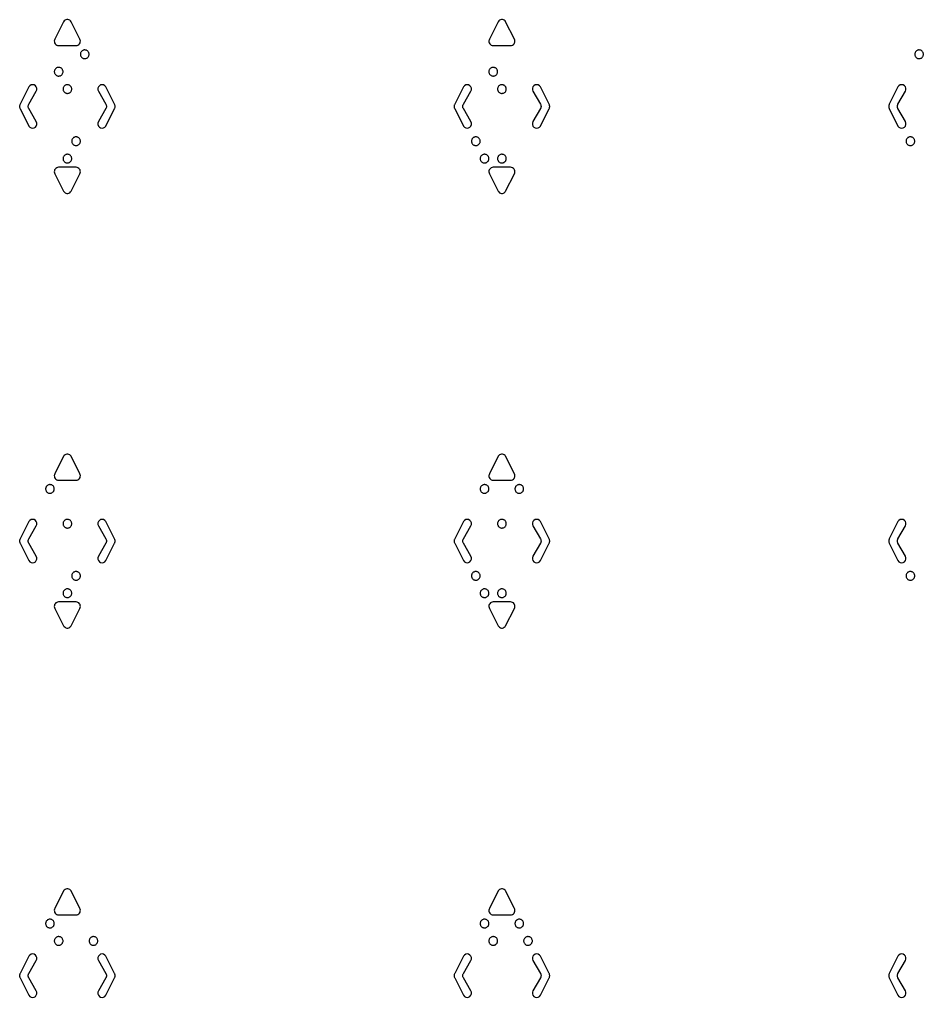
# Model space of a CAD drawing. Header units: metres. Extents: x 45 to 505, y 40 to 510.
# Drawn here: x 44.5 to 148.5, y 147.5 to 260 of the extents above; entities that cross this region are included whole.
import ezdxf

# ---------------------------------------------------------------- set-up
doc = ezdxf.new("R2010")
doc.units = ezdxf.units.M

msp = doc.modelspace()

# ---------------------------------------------------------------- linework, layer by layer
for points in [[(50.43, 259.75), (50.36, 259.84), (50.27, 259.92), (50.17, 259.97), (50.06, 260), (49.94, 260), (49.83, 259.97), (49.73, 259.92), (49.64, 259.84), (49.57, 259.75), (48.57, 257.75), (48.52, 257.64), (48.5, 257.53), (48.51, 257.41), (48.54, 257.3), (48.6, 257.2), (48.68, 257.12), (48.78, 257.05), (48.88, 257.01), (49, 257), (51, 257), (51.12, 257.01), (51.22, 257.05), (51.32, 257.12), (51.4, 257.2), (51.46, 257.3), (51.49, 257.41), (51.5, 257.53), (51.48, 257.64), (51.43, 257.75)], [(100.43, 259.75), (100.36, 259.84), (100.27, 259.92), (100.17, 259.97), (100.06, 260), (99.94, 260), (99.83, 259.97), (99.73, 259.92), (99.64, 259.84), (99.57, 259.75), (98.57, 257.75), (98.52, 257.64), (98.5, 257.53), (98.51, 257.41), (98.54, 257.3), (98.6, 257.2), (98.68, 257.12), (98.78, 257.05), (98.88, 257.01), (99, 257), (101, 257), (101.12, 257.01), (101.22, 257.05), (101.32, 257.12), (101.4, 257.2), (101.46, 257.3), (101.49, 257.41), (101.5, 257.53), (101.48, 257.64), (101.43, 257.75)], [(52.5, 256), (52.5, 256.06), (52.48, 256.13), (52.46, 256.19), (52.44, 256.25), (52.4, 256.3), (52.36, 256.35), (52.31, 256.39), (52.26, 256.43), (52.2, 256.46), (52.14, 256.48), (52.08, 256.49), (52.02, 256.5), (51.95, 256.5), (51.89, 256.49), (51.83, 256.47), (51.77, 256.44), (51.71, 256.41), (51.66, 256.37), (51.62, 256.32), (51.58, 256.27), (51.55, 256.22), (51.53, 256.16), (51.51, 256.1), (51.5, 256.03), (51.5, 255.97), (51.51, 255.9), (51.53, 255.84), (51.55, 255.78), (51.58, 255.73), (51.62, 255.68), (51.66, 255.63), (51.71, 255.59), (51.77, 255.56), (51.83, 255.53), (51.89, 255.51), (51.95, 255.5), (52.02, 255.5), (52.08, 255.51), (52.14, 255.52), (52.2, 255.54), (52.26, 255.57), (52.31, 255.61), (52.36, 255.65), (52.4, 255.7), (52.44, 255.75), (52.46, 255.81), (52.48, 255.87), (52.5, 255.94), (52.5, 256)], [(148.5, 256), (148.5, 256.06), (148.48, 256.13), (148.46, 256.19), (148.44, 256.25), (148.4, 256.3), (148.36, 256.35), (148.31, 256.39), (148.26, 256.43), (148.2, 256.46), (148.14, 256.48), (148.08, 256.49), (148.02, 256.5), (147.95, 256.5), (147.89, 256.49), (147.83, 256.47), (147.77, 256.44), (147.71, 256.41), (147.66, 256.37), (147.62, 256.32), (147.58, 256.27), (147.55, 256.22), (147.53, 256.16), (147.51, 256.1), (147.5, 256.03), (147.5, 255.97), (147.51, 255.9), (147.53, 255.84), (147.55, 255.78), (147.58, 255.73), (147.62, 255.68), (147.66, 255.63), (147.71, 255.59), (147.77, 255.56), (147.83, 255.53), (147.89, 255.51), (147.95, 255.5), (148.02, 255.5), (148.08, 255.51), (148.14, 255.52), (148.2, 255.54), (148.26, 255.57), (148.31, 255.61), (148.36, 255.65), (148.4, 255.7), (148.44, 255.75), (148.46, 255.81), (148.48, 255.87), (148.5, 255.94), (148.5, 256)], [(49.5, 254), (49.5, 254.06), (49.48, 254.13), (49.46, 254.19), (49.44, 254.25), (49.4, 254.3), (49.36, 254.35), (49.31, 254.39), (49.26, 254.43), (49.2, 254.46), (49.14, 254.48), (49.08, 254.49), (49.02, 254.5), (48.95, 254.5), (48.89, 254.49), (48.83, 254.47), (48.77, 254.44), (48.71, 254.41), (48.66, 254.37), (48.62, 254.32), (48.58, 254.27), (48.55, 254.22), (48.53, 254.16), (48.51, 254.1), (48.5, 254.03), (48.5, 253.97), (48.51, 253.9), (48.53, 253.84), (48.55, 253.78), (48.58, 253.73), (48.62, 253.68), (48.66, 253.63), (48.71, 253.59), (48.77, 253.56), (48.83, 253.53), (48.89, 253.51), (48.95, 253.5), (49.02, 253.5), (49.08, 253.51), (49.14, 253.52), (49.2, 253.54), (49.26, 253.57), (49.31, 253.61), (49.36, 253.65), (49.4, 253.7), (49.44, 253.75), (49.46, 253.81), (49.48, 253.87), (49.5, 253.94), (49.5, 254)], [(99.5, 254), (99.5, 254.06), (99.48, 254.13), (99.46, 254.19), (99.44, 254.25), (99.4, 254.3), (99.36, 254.35), (99.31, 254.39), (99.26, 254.43), (99.2, 254.46), (99.14, 254.48), (99.08, 254.49), (99.02, 254.5), (98.95, 254.5), (98.89, 254.49), (98.83, 254.47), (98.77, 254.44), (98.71, 254.41), (98.66, 254.37), (98.62, 254.32), (98.58, 254.27), (98.55, 254.22), (98.53, 254.16), (98.51, 254.1), (98.5, 254.03), (98.5, 253.97), (98.51, 253.9), (98.53, 253.84), (98.55, 253.78), (98.58, 253.73), (98.62, 253.68), (98.66, 253.63), (98.71, 253.59), (98.77, 253.56), (98.83, 253.53), (98.89, 253.51), (98.95, 253.5), (99.02, 253.5), (99.08, 253.51), (99.14, 253.52), (99.2, 253.54), (99.26, 253.57), (99.31, 253.61), (99.36, 253.65), (99.4, 253.7), (99.44, 253.75), (99.46, 253.81), (99.48, 253.87), (99.5, 253.94), (99.5, 254)], [(44.57, 250.25), (44.54, 250.2), (44.52, 250.14), (44.51, 250.09), (44.5, 250.03), (44.5, 249.97), (44.51, 249.91), (44.52, 249.86), (44.54, 249.8), (44.57, 249.75), (45.57, 247.75), (45.68, 247.62), (45.83, 247.53), (46, 247.5), (46.17, 247.53), (46.32, 247.62), (46.43, 247.75), (46.49, 247.91), (46.49, 248.09), (46.43, 248.25), (45.57, 249.75), (45.54, 249.8), (45.52, 249.86), (45.51, 249.91), (45.5, 249.97), (45.5, 250.03), (45.51, 250.09), (45.52, 250.14), (45.54, 250.2), (45.57, 250.25), (46.43, 251.75), (46.49, 251.91), (46.49, 252.09), (46.43, 252.25), (46.32, 252.38), (46.17, 252.47), (46, 252.5), (45.83, 252.47), (45.68, 252.38), (45.57, 252.25)], [(50.5, 252), (50.5, 252.06), (50.48, 252.13), (50.46, 252.19), (50.44, 252.25), (50.4, 252.3), (50.36, 252.35), (50.31, 252.39), (50.26, 252.43), (50.2, 252.46), (50.14, 252.48), (50.08, 252.49), (50.02, 252.5), (49.95, 252.5), (49.89, 252.49), (49.83, 252.47), (49.77, 252.44), (49.71, 252.41), (49.66, 252.37), (49.62, 252.32), (49.58, 252.27), (49.55, 252.22), (49.53, 252.16), (49.51, 252.1), (49.5, 252.03), (49.5, 251.97), (49.51, 251.9), (49.53, 251.84), (49.55, 251.78), (49.58, 251.73), (49.62, 251.68), (49.66, 251.63), (49.71, 251.59), (49.77, 251.56), (49.83, 251.53), (49.89, 251.51), (49.95, 251.5), (50.02, 251.5), (50.08, 251.51), (50.14, 251.52), (50.2, 251.54), (50.26, 251.57), (50.31, 251.61), (50.36, 251.65), (50.4, 251.7), (50.44, 251.75), (50.46, 251.81), (50.48, 251.87), (50.5, 251.94), (50.5, 252)], [(55.43, 249.75), (55.46, 249.8), (55.48, 249.86), (55.49, 249.91), (55.5, 249.97), (55.5, 250.03), (55.49, 250.09), (55.48, 250.14), (55.46, 250.2), (55.43, 250.25), (54.43, 252.25), (54.32, 252.38), (54.17, 252.47), (54, 252.5), (53.83, 252.47), (53.68, 252.38), (53.57, 252.25), (53.51, 252.09), (53.51, 251.91), (53.57, 251.75), (54.43, 250.25), (54.46, 250.2), (54.48, 250.14), (54.49, 250.09), (54.5, 250.03), (54.5, 249.97), (54.49, 249.91), (54.48, 249.86), (54.46, 249.8), (54.43, 249.75), (53.57, 248.25), (53.51, 248.09), (53.51, 247.91), (53.57, 247.75), (53.68, 247.62), (53.83, 247.53), (54, 247.5), (54.17, 247.53), (54.32, 247.62), (54.43, 247.75)], [(94.57, 250.25), (94.54, 250.2), (94.52, 250.14), (94.51, 250.09), (94.5, 250.03), (94.5, 249.97), (94.51, 249.91), (94.52, 249.86), (94.54, 249.8), (94.57, 249.75), (95.57, 247.75), (95.68, 247.62), (95.83, 247.53), (96, 247.5), (96.17, 247.53), (96.32, 247.62), (96.43, 247.75), (96.49, 247.91), (96.49, 248.09), (96.43, 248.25), (95.57, 249.75), (95.54, 249.8), (95.52, 249.86), (95.51, 249.91), (95.5, 249.97), (95.5, 250.03), (95.51, 250.09), (95.52, 250.14), (95.54, 250.2), (95.57, 250.25), (96.43, 251.75), (96.49, 251.91), (96.49, 252.09), (96.43, 252.25), (96.32, 252.38), (96.17, 252.47), (96, 252.5), (95.83, 252.47), (95.68, 252.38), (95.57, 252.25)], [(100.5, 252), (100.5, 252.06), (100.48, 252.13), (100.46, 252.19), (100.44, 252.25), (100.4, 252.3), (100.36, 252.35), (100.31, 252.39), (100.26, 252.43), (100.2, 252.46), (100.14, 252.48), (100.08, 252.49), (100.02, 252.5), (99.95, 252.5), (99.89, 252.49), (99.83, 252.47), (99.77, 252.44), (99.71, 252.41), (99.66, 252.37), (99.62, 252.32), (99.58, 252.27), (99.55, 252.22), (99.53, 252.16), (99.51, 252.1), (99.5, 252.03), (99.5, 251.97), (99.51, 251.9), (99.53, 251.84), (99.55, 251.78), (99.58, 251.73), (99.62, 251.68), (99.66, 251.63), (99.71, 251.59), (99.77, 251.56), (99.83, 251.53), (99.89, 251.51), (99.95, 251.5), (100.02, 251.5), (100.08, 251.51), (100.14, 251.52), (100.2, 251.54), (100.26, 251.57), (100.31, 251.61), (100.36, 251.65), (100.4, 251.7), (100.44, 251.75), (100.46, 251.81), (100.48, 251.87), (100.5, 251.94), (100.5, 252)], [(105.43, 249.75), (105.46, 249.8), (105.48, 249.86), (105.49, 249.91), (105.5, 249.97), (105.5, 250.03), (105.49, 250.09), (105.48, 250.14), (105.46, 250.2), (105.43, 250.25), (104.43, 252.25), (104.32, 252.38), (104.17, 252.47), (104, 252.5), (103.83, 252.47), (103.68, 252.38), (103.57, 252.25), (103.51, 252.09), (103.51, 251.91), (103.57, 251.75), (104.43, 250.25), (104.46, 250.2), (104.48, 250.14), (104.49, 250.09), (104.5, 250.03), (104.5, 249.97), (104.49, 249.91), (104.48, 249.86), (104.46, 249.8), (104.43, 249.75), (103.57, 248.25), (103.51, 248.09), (103.51, 247.91), (103.57, 247.75), (103.68, 247.62), (103.83, 247.53), (104, 247.5), (104.17, 247.53), (104.32, 247.62), (104.43, 247.75)], [(144.57, 250.25), (144.54, 250.2), (144.52, 250.14), (144.51, 250.09), (144.5, 250.03), (144.5, 249.97), (144.51, 249.91), (144.52, 249.86), (144.54, 249.8), (144.57, 249.75), (145.57, 247.75), (145.68, 247.62), (145.83, 247.53), (146, 247.5), (146.17, 247.53), (146.32, 247.62), (146.43, 247.75), (146.49, 247.91), (146.49, 248.09), (146.43, 248.25), (145.57, 249.75), (145.54, 249.8), (145.52, 249.86), (145.51, 249.91), (145.5, 249.97), (145.5, 250.03), (145.51, 250.09), (145.52, 250.14), (145.54, 250.2), (145.57, 250.25), (146.43, 251.75), (146.49, 251.91), (146.49, 252.09), (146.43, 252.25), (146.32, 252.38), (146.17, 252.47), (146, 252.5), (145.83, 252.47), (145.68, 252.38), (145.57, 252.25)], [(51.5, 246), (51.5, 246.06), (51.48, 246.13), (51.46, 246.19), (51.44, 246.25), (51.4, 246.3), (51.36, 246.35), (51.31, 246.39), (51.26, 246.43), (51.2, 246.46), (51.14, 246.48), (51.08, 246.49), (51.02, 246.5), (50.95, 246.5), (50.89, 246.49), (50.83, 246.47), (50.77, 246.44), (50.71, 246.41), (50.66, 246.37), (50.62, 246.32), (50.58, 246.27), (50.55, 246.22), (50.53, 246.16), (50.51, 246.1), (50.5, 246.03), (50.5, 245.97), (50.51, 245.9), (50.53, 245.84), (50.55, 245.78), (50.58, 245.73), (50.62, 245.68), (50.66, 245.63), (50.71, 245.59), (50.77, 245.56), (50.83, 245.53), (50.89, 245.51), (50.95, 245.5), (51.02, 245.5), (51.08, 245.51), (51.14, 245.52), (51.2, 245.54), (51.26, 245.57), (51.31, 245.61), (51.36, 245.65), (51.4, 245.7), (51.44, 245.75), (51.46, 245.81), (51.48, 245.87), (51.5, 245.94), (51.5, 246)], [(97.5, 246), (97.5, 246.06), (97.48, 246.13), (97.46, 246.19), (97.44, 246.25), (97.4, 246.3), (97.36, 246.35), (97.31, 246.39), (97.26, 246.43), (97.2, 246.46), (97.14, 246.48), (97.08, 246.49), (97.02, 246.5), (96.95, 246.5), (96.89, 246.49), (96.83, 246.47), (96.77, 246.44), (96.71, 246.41), (96.66, 246.37), (96.62, 246.32), (96.58, 246.27), (96.55, 246.22), (96.53, 246.16), (96.51, 246.1), (96.5, 246.03), (96.5, 245.97), (96.51, 245.9), (96.53, 245.84), (96.55, 245.78), (96.58, 245.73), (96.62, 245.68), (96.66, 245.63), (96.71, 245.59), (96.77, 245.56), (96.83, 245.53), (96.89, 245.51), (96.95, 245.5), (97.02, 245.5), (97.08, 245.51), (97.14, 245.52), (97.2, 245.54), (97.26, 245.57), (97.31, 245.61), (97.36, 245.65), (97.4, 245.7), (97.44, 245.75), (97.46, 245.81), (97.48, 245.87), (97.5, 245.94), (97.5, 246)], [(147.5, 246), (147.5, 246.06), (147.48, 246.13), (147.46, 246.19), (147.44, 246.25), (147.4, 246.3), (147.36, 246.35), (147.31, 246.39), (147.26, 246.43), (147.2, 246.46), (147.14, 246.48), (147.08, 246.49), (147.02, 246.5), (146.95, 246.5), (146.89, 246.49), (146.83, 246.47), (146.77, 246.44), (146.71, 246.41), (146.66, 246.37), (146.62, 246.32), (146.58, 246.27), (146.55, 246.22), (146.53, 246.16), (146.51, 246.1), (146.5, 246.03), (146.5, 245.97), (146.51, 245.9), (146.53, 245.84), (146.55, 245.78), (146.58, 245.73), (146.62, 245.68), (146.66, 245.63), (146.71, 245.59), (146.77, 245.56), (146.83, 245.53), (146.89, 245.51), (146.95, 245.5), (147.02, 245.5), (147.08, 245.51), (147.14, 245.52), (147.2, 245.54), (147.26, 245.57), (147.31, 245.61), (147.36, 245.65), (147.4, 245.7), (147.44, 245.75), (147.46, 245.81), (147.48, 245.87), (147.5, 245.94), (147.5, 246)], [(50.5, 244), (50.5, 244.06), (50.48, 244.13), (50.46, 244.19), (50.44, 244.25), (50.4, 244.3), (50.36, 244.35), (50.31, 244.39), (50.26, 244.43), (50.2, 244.46), (50.14, 244.48), (50.08, 244.49), (50.02, 244.5), (49.95, 244.5), (49.89, 244.49), (49.83, 244.47), (49.77, 244.44), (49.71, 244.41), (49.66, 244.37), (49.62, 244.32), (49.58, 244.27), (49.55, 244.22), (49.53, 244.16), (49.51, 244.1), (49.5, 244.03), (49.5, 243.97), (49.51, 243.9), (49.53, 243.84), (49.55, 243.78), (49.58, 243.73), (49.62, 243.68), (49.66, 243.63), (49.71, 243.59), (49.77, 243.56), (49.83, 243.53), (49.89, 243.51), (49.95, 243.5), (50.02, 243.5), (50.08, 243.51), (50.14, 243.52), (50.2, 243.54), (50.26, 243.57), (50.31, 243.61), (50.36, 243.65), (50.4, 243.7), (50.44, 243.75), (50.46, 243.81), (50.48, 243.87), (50.5, 243.94), (50.5, 244)], [(98.5, 244), (98.5, 244.06), (98.48, 244.13), (98.46, 244.19), (98.44, 244.25), (98.4, 244.3), (98.36, 244.35), (98.31, 244.39), (98.26, 244.43), (98.2, 244.46), (98.14, 244.48), (98.08, 244.49), (98.02, 244.5), (97.95, 244.5), (97.89, 244.49), (97.83, 244.47), (97.77, 244.44), (97.71, 244.41), (97.66, 244.37), (97.62, 244.32), (97.58, 244.27), (97.55, 244.22), (97.53, 244.16), (97.51, 244.1), (97.5, 244.03), (97.5, 243.97), (97.51, 243.9), (97.53, 243.84), (97.55, 243.78), (97.58, 243.73), (97.62, 243.68), (97.66, 243.63), (97.71, 243.59), (97.77, 243.56), (97.83, 243.53), (97.89, 243.51), (97.95, 243.5), (98.02, 243.5), (98.08, 243.51), (98.14, 243.52), (98.2, 243.54), (98.26, 243.57), (98.31, 243.61), (98.36, 243.65), (98.4, 243.7), (98.44, 243.75), (98.46, 243.81), (98.48, 243.87), (98.5, 243.94), (98.5, 244)], [(100.5, 244), (100.5, 244.06), (100.48, 244.13), (100.46, 244.19), (100.44, 244.25), (100.4, 244.3), (100.36, 244.35), (100.31, 244.39), (100.26, 244.43), (100.2, 244.46), (100.14, 244.48), (100.08, 244.49), (100.02, 244.5), (99.95, 244.5), (99.89, 244.49), (99.83, 244.47), (99.77, 244.44), (99.71, 244.41), (99.66, 244.37), (99.62, 244.32), (99.58, 244.27), (99.55, 244.22), (99.53, 244.16), (99.51, 244.1), (99.5, 244.03), (99.5, 243.97), (99.51, 243.9), (99.53, 243.84), (99.55, 243.78), (99.58, 243.73), (99.62, 243.68), (99.66, 243.63), (99.71, 243.59), (99.77, 243.56), (99.83, 243.53), (99.89, 243.51), (99.95, 243.5), (100.02, 243.5), (100.08, 243.51), (100.14, 243.52), (100.2, 243.54), (100.26, 243.57), (100.31, 243.61), (100.36, 243.65), (100.4, 243.7), (100.44, 243.75), (100.46, 243.81), (100.48, 243.87), (100.5, 243.94), (100.5, 244)], [(49.57, 240.25), (49.64, 240.16), (49.73, 240.08), (49.83, 240.03), (49.94, 240), (50.06, 240), (50.17, 240.03), (50.27, 240.08), (50.36, 240.16), (50.43, 240.25), (51.43, 242.25), (51.48, 242.36), (51.5, 242.47), (51.49, 242.59), (51.46, 242.7), (51.4, 242.8), (51.32, 242.88), (51.22, 242.95), (51.12, 242.99), (51, 243), (49, 243), (48.88, 242.99), (48.78, 242.95), (48.68, 242.88), (48.6, 242.8), (48.54, 242.7), (48.51, 242.59), (48.5, 242.47), (48.52, 242.36), (48.57, 242.25)], [(99.57, 240.25), (99.64, 240.16), (99.73, 240.08), (99.83, 240.03), (99.94, 240), (100.06, 240), (100.17, 240.03), (100.27, 240.08), (100.36, 240.16), (100.43, 240.25), (101.43, 242.25), (101.48, 242.36), (101.5, 242.47), (101.49, 242.59), (101.46, 242.7), (101.4, 242.8), (101.32, 242.88), (101.22, 242.95), (101.12, 242.99), (101, 243), (99, 243), (98.88, 242.99), (98.78, 242.95), (98.68, 242.88), (98.6, 242.8), (98.54, 242.7), (98.51, 242.59), (98.5, 242.47), (98.52, 242.36), (98.57, 242.25)], [(50.43, 209.75), (50.36, 209.84), (50.27, 209.92), (50.17, 209.97), (50.06, 210), (49.94, 210), (49.83, 209.97), (49.73, 209.92), (49.64, 209.84), (49.57, 209.75), (48.57, 207.75), (48.52, 207.64), (48.5, 207.53), (48.51, 207.41), (48.54, 207.3), (48.6, 207.2), (48.68, 207.12), (48.78, 207.05), (48.88, 207.01), (49, 207), (51, 207), (51.12, 207.01), (51.22, 207.05), (51.32, 207.12), (51.4, 207.2), (51.46, 207.3), (51.49, 207.41), (51.5, 207.53), (51.48, 207.64), (51.43, 207.75)], [(100.43, 209.75), (100.36, 209.84), (100.27, 209.92), (100.17, 209.97), (100.06, 210), (99.94, 210), (99.83, 209.97), (99.73, 209.92), (99.64, 209.84), (99.57, 209.75), (98.57, 207.75), (98.52, 207.64), (98.5, 207.53), (98.51, 207.41), (98.54, 207.3), (98.6, 207.2), (98.68, 207.12), (98.78, 207.05), (98.88, 207.01), (99, 207), (101, 207), (101.12, 207.01), (101.22, 207.05), (101.32, 207.12), (101.4, 207.2), (101.46, 207.3), (101.49, 207.41), (101.5, 207.53), (101.48, 207.64), (101.43, 207.75)], [(48.5, 206), (48.5, 206.06), (48.48, 206.13), (48.46, 206.19), (48.44, 206.25), (48.4, 206.3), (48.36, 206.35), (48.31, 206.39), (48.26, 206.43), (48.2, 206.46), (48.14, 206.48), (48.08, 206.49), (48.02, 206.5), (47.95, 206.5), (47.89, 206.49), (47.83, 206.47), (47.77, 206.44), (47.71, 206.41), (47.66, 206.37), (47.62, 206.32), (47.58, 206.27), (47.55, 206.22), (47.53, 206.16), (47.51, 206.1), (47.5, 206.03), (47.5, 205.97), (47.51, 205.9), (47.53, 205.84), (47.55, 205.78), (47.58, 205.73), (47.62, 205.68), (47.66, 205.63), (47.71, 205.59), (47.77, 205.56), (47.83, 205.53), (47.89, 205.51), (47.95, 205.5), (48.02, 205.5), (48.08, 205.51), (48.14, 205.52), (48.2, 205.54), (48.26, 205.57), (48.31, 205.61), (48.36, 205.65), (48.4, 205.7), (48.44, 205.75), (48.46, 205.81), (48.48, 205.87), (48.5, 205.94), (48.5, 206)], [(98.5, 206), (98.5, 206.06), (98.48, 206.13), (98.46, 206.19), (98.44, 206.25), (98.4, 206.3), (98.36, 206.35), (98.31, 206.39), (98.26, 206.43), (98.2, 206.46), (98.14, 206.48), (98.08, 206.49), (98.02, 206.5), (97.95, 206.5), (97.89, 206.49), (97.83, 206.47), (97.77, 206.44), (97.71, 206.41), (97.66, 206.37), (97.62, 206.32), (97.58, 206.27), (97.55, 206.22), (97.53, 206.16), (97.51, 206.1), (97.5, 206.03), (97.5, 205.97), (97.51, 205.9), (97.53, 205.84), (97.55, 205.78), (97.58, 205.73), (97.62, 205.68), (97.66, 205.63), (97.71, 205.59), (97.77, 205.56), (97.83, 205.53), (97.89, 205.51), (97.95, 205.5), (98.02, 205.5), (98.08, 205.51), (98.14, 205.52), (98.2, 205.54), (98.26, 205.57), (98.31, 205.61), (98.36, 205.65), (98.4, 205.7), (98.44, 205.75), (98.46, 205.81), (98.48, 205.87), (98.5, 205.94), (98.5, 206)], [(102.5, 206), (102.5, 206.06), (102.48, 206.13), (102.46, 206.19), (102.44, 206.25), (102.4, 206.3), (102.36, 206.35), (102.31, 206.39), (102.26, 206.43), (102.2, 206.46), (102.14, 206.48), (102.08, 206.49), (102.02, 206.5), (101.95, 206.5), (101.89, 206.49), (101.83, 206.47), (101.77, 206.44), (101.71, 206.41), (101.66, 206.37), (101.62, 206.32), (101.58, 206.27), (101.55, 206.22), (101.53, 206.16), (101.51, 206.1), (101.5, 206.03), (101.5, 205.97), (101.51, 205.9), (101.53, 205.84), (101.55, 205.78), (101.58, 205.73), (101.62, 205.68), (101.66, 205.63), (101.71, 205.59), (101.77, 205.56), (101.83, 205.53), (101.89, 205.51), (101.95, 205.5), (102.02, 205.5), (102.08, 205.51), (102.14, 205.52), (102.2, 205.54), (102.26, 205.57), (102.31, 205.61), (102.36, 205.65), (102.4, 205.7), (102.44, 205.75), (102.46, 205.81), (102.48, 205.87), (102.5, 205.94), (102.5, 206)], [(44.57, 200.25), (44.54, 200.2), (44.52, 200.14), (44.51, 200.09), (44.5, 200.03), (44.5, 199.97), (44.51, 199.91), (44.52, 199.86), (44.54, 199.8), (44.57, 199.75), (45.57, 197.75), (45.68, 197.62), (45.83, 197.53), (46, 197.5), (46.17, 197.53), (46.32, 197.62), (46.43, 197.75), (46.49, 197.91), (46.49, 198.09), (46.43, 198.25), (45.57, 199.75), (45.54, 199.8), (45.52, 199.86), (45.51, 199.91), (45.5, 199.97), (45.5, 200.03), (45.51, 200.09), (45.52, 200.14), (45.54, 200.2), (45.57, 200.25), (46.43, 201.75), (46.49, 201.91), (46.49, 202.09), (46.43, 202.25), (46.32, 202.38), (46.17, 202.47), (46, 202.5), (45.83, 202.47), (45.68, 202.38), (45.57, 202.25)], [(50.5, 202), (50.5, 202.06), (50.48, 202.13), (50.46, 202.19), (50.44, 202.25), (50.4, 202.3), (50.36, 202.35), (50.31, 202.39), (50.26, 202.43), (50.2, 202.46), (50.14, 202.48), (50.08, 202.49), (50.02, 202.5), (49.95, 202.5), (49.89, 202.49), (49.83, 202.47), (49.77, 202.44), (49.71, 202.41), (49.66, 202.37), (49.62, 202.32), (49.58, 202.27), (49.55, 202.22), (49.53, 202.16), (49.51, 202.1), (49.5, 202.03), (49.5, 201.97), (49.51, 201.9), (49.53, 201.84), (49.55, 201.78), (49.58, 201.73), (49.62, 201.68), (49.66, 201.63), (49.71, 201.59), (49.77, 201.56), (49.83, 201.53), (49.89, 201.51), (49.95, 201.5), (50.02, 201.5), (50.08, 201.51), (50.14, 201.52), (50.2, 201.54), (50.26, 201.57), (50.31, 201.61), (50.36, 201.65), (50.4, 201.7), (50.44, 201.75), (50.46, 201.81), (50.48, 201.87), (50.5, 201.94), (50.5, 202)], [(55.43, 199.75), (55.46, 199.8), (55.48, 199.86), (55.49, 199.91), (55.5, 199.97), (55.5, 200.03), (55.49, 200.09), (55.48, 200.14), (55.46, 200.2), (55.43, 200.25), (54.43, 202.25), (54.32, 202.38), (54.17, 202.47), (54, 202.5), (53.83, 202.47), (53.68, 202.38), (53.57, 202.25), (53.51, 202.09), (53.51, 201.91), (53.57, 201.75), (54.43, 200.25), (54.46, 200.2), (54.48, 200.14), (54.49, 200.09), (54.5, 200.03), (54.5, 199.97), (54.49, 199.91), (54.48, 199.86), (54.46, 199.8), (54.43, 199.75), (53.57, 198.25), (53.51, 198.09), (53.51, 197.91), (53.57, 197.75), (53.68, 197.62), (53.83, 197.53), (54, 197.5), (54.17, 197.53), (54.32, 197.62), (54.43, 197.75)], [(94.57, 200.25), (94.54, 200.2), (94.52, 200.14), (94.51, 200.09), (94.5, 200.03), (94.5, 199.97), (94.51, 199.91), (94.52, 199.86), (94.54, 199.8), (94.57, 199.75), (95.57, 197.75), (95.68, 197.62), (95.83, 197.53), (96, 197.5), (96.17, 197.53), (96.32, 197.62), (96.43, 197.75), (96.49, 197.91), (96.49, 198.09), (96.43, 198.25), (95.57, 199.75), (95.54, 199.8), (95.52, 199.86), (95.51, 199.91), (95.5, 199.97), (95.5, 200.03), (95.51, 200.09), (95.52, 200.14), (95.54, 200.2), (95.57, 200.25), (96.43, 201.75), (96.49, 201.91), (96.49, 202.09), (96.43, 202.25), (96.32, 202.38), (96.17, 202.47), (96, 202.5), (95.83, 202.47), (95.68, 202.38), (95.57, 202.25)], [(100.5, 202), (100.5, 202.06), (100.48, 202.13), (100.46, 202.19), (100.44, 202.25), (100.4, 202.3), (100.36, 202.35), (100.31, 202.39), (100.26, 202.43), (100.2, 202.46), (100.14, 202.48), (100.08, 202.49), (100.02, 202.5), (99.95, 202.5), (99.89, 202.49), (99.83, 202.47), (99.77, 202.44), (99.71, 202.41), (99.66, 202.37), (99.62, 202.32), (99.58, 202.27), (99.55, 202.22), (99.53, 202.16), (99.51, 202.1), (99.5, 202.03), (99.5, 201.97), (99.51, 201.9), (99.53, 201.84), (99.55, 201.78), (99.58, 201.73), (99.62, 201.68), (99.66, 201.63), (99.71, 201.59), (99.77, 201.56), (99.83, 201.53), (99.89, 201.51), (99.95, 201.5), (100.02, 201.5), (100.08, 201.51), (100.14, 201.52), (100.2, 201.54), (100.26, 201.57), (100.31, 201.61), (100.36, 201.65), (100.4, 201.7), (100.44, 201.75), (100.46, 201.81), (100.48, 201.87), (100.5, 201.94), (100.5, 202)], [(105.43, 199.75), (105.46, 199.8), (105.48, 199.86), (105.49, 199.91), (105.5, 199.97), (105.5, 200.03), (105.49, 200.09), (105.48, 200.14), (105.46, 200.2), (105.43, 200.25), (104.43, 202.25), (104.32, 202.38), (104.17, 202.47), (104, 202.5), (103.83, 202.47), (103.68, 202.38), (103.57, 202.25), (103.51, 202.09), (103.51, 201.91), (103.57, 201.75), (104.43, 200.25), (104.46, 200.2), (104.48, 200.14), (104.49, 200.09), (104.5, 200.03), (104.5, 199.97), (104.49, 199.91), (104.48, 199.86), (104.46, 199.8), (104.43, 199.75), (103.57, 198.25), (103.51, 198.09), (103.51, 197.91), (103.57, 197.75), (103.68, 197.62), (103.83, 197.53), (104, 197.5), (104.17, 197.53), (104.32, 197.62), (104.43, 197.75)], [(144.57, 200.25), (144.54, 200.2), (144.52, 200.14), (144.51, 200.09), (144.5, 200.03), (144.5, 199.97), (144.51, 199.91), (144.52, 199.86), (144.54, 199.8), (144.57, 199.75), (145.57, 197.75), (145.68, 197.62), (145.83, 197.53), (146, 197.5), (146.17, 197.53), (146.32, 197.62), (146.43, 197.75), (146.49, 197.91), (146.49, 198.09), (146.43, 198.25), (145.57, 199.75), (145.54, 199.8), (145.52, 199.86), (145.51, 199.91), (145.5, 199.97), (145.5, 200.03), (145.51, 200.09), (145.52, 200.14), (145.54, 200.2), (145.57, 200.25), (146.43, 201.75), (146.49, 201.91), (146.49, 202.09), (146.43, 202.25), (146.32, 202.38), (146.17, 202.47), (146, 202.5), (145.83, 202.47), (145.68, 202.38), (145.57, 202.25)], [(51.5, 196), (51.5, 196.06), (51.48, 196.13), (51.46, 196.19), (51.44, 196.25), (51.4, 196.3), (51.36, 196.35), (51.31, 196.39), (51.26, 196.43), (51.2, 196.46), (51.14, 196.48), (51.08, 196.49), (51.02, 196.5), (50.95, 196.5), (50.89, 196.49), (50.83, 196.47), (50.77, 196.44), (50.71, 196.41), (50.66, 196.37), (50.62, 196.32), (50.58, 196.27), (50.55, 196.22), (50.53, 196.16), (50.51, 196.1), (50.5, 196.03), (50.5, 195.97), (50.51, 195.9), (50.53, 195.84), (50.55, 195.78), (50.58, 195.73), (50.62, 195.68), (50.66, 195.63), (50.71, 195.59), (50.77, 195.56), (50.83, 195.53), (50.89, 195.51), (50.95, 195.5), (51.02, 195.5), (51.08, 195.51), (51.14, 195.52), (51.2, 195.54), (51.26, 195.57), (51.31, 195.61), (51.36, 195.65), (51.4, 195.7), (51.44, 195.75), (51.46, 195.81), (51.48, 195.87), (51.5, 195.94), (51.5, 196)], [(97.5, 196), (97.5, 196.06), (97.48, 196.13), (97.46, 196.19), (97.44, 196.25), (97.4, 196.3), (97.36, 196.35), (97.31, 196.39), (97.26, 196.43), (97.2, 196.46), (97.14, 196.48), (97.08, 196.49), (97.02, 196.5), (96.95, 196.5), (96.89, 196.49), (96.83, 196.47), (96.77, 196.44), (96.71, 196.41), (96.66, 196.37), (96.62, 196.32), (96.58, 196.27), (96.55, 196.22), (96.53, 196.16), (96.51, 196.1), (96.5, 196.03), (96.5, 195.97), (96.51, 195.9), (96.53, 195.84), (96.55, 195.78), (96.58, 195.73), (96.62, 195.68), (96.66, 195.63), (96.71, 195.59), (96.77, 195.56), (96.83, 195.53), (96.89, 195.51), (96.95, 195.5), (97.02, 195.5), (97.08, 195.51), (97.14, 195.52), (97.2, 195.54), (97.26, 195.57), (97.31, 195.61), (97.36, 195.65), (97.4, 195.7), (97.44, 195.75), (97.46, 195.81), (97.48, 195.87), (97.5, 195.94), (97.5, 196)], [(147.5, 196), (147.5, 196.06), (147.48, 196.13), (147.46, 196.19), (147.44, 196.25), (147.4, 196.3), (147.36, 196.35), (147.31, 196.39), (147.26, 196.43), (147.2, 196.46), (147.14, 196.48), (147.08, 196.49), (147.02, 196.5), (146.95, 196.5), (146.89, 196.49), (146.83, 196.47), (146.77, 196.44), (146.71, 196.41), (146.66, 196.37), (146.62, 196.32), (146.58, 196.27), (146.55, 196.22), (146.53, 196.16), (146.51, 196.1), (146.5, 196.03), (146.5, 195.97), (146.51, 195.9), (146.53, 195.84), (146.55, 195.78), (146.58, 195.73), (146.62, 195.68), (146.66, 195.63), (146.71, 195.59), (146.77, 195.56), (146.83, 195.53), (146.89, 195.51), (146.95, 195.5), (147.02, 195.5), (147.08, 195.51), (147.14, 195.52), (147.2, 195.54), (147.26, 195.57), (147.31, 195.61), (147.36, 195.65), (147.4, 195.7), (147.44, 195.75), (147.46, 195.81), (147.48, 195.87), (147.5, 195.94), (147.5, 196)], [(50.5, 194), (50.5, 194.06), (50.48, 194.13), (50.46, 194.19), (50.44, 194.25), (50.4, 194.3), (50.36, 194.35), (50.31, 194.39), (50.26, 194.43), (50.2, 194.46), (50.14, 194.48), (50.08, 194.49), (50.02, 194.5), (49.95, 194.5), (49.89, 194.49), (49.83, 194.47), (49.77, 194.44), (49.71, 194.41), (49.66, 194.37), (49.62, 194.32), (49.58, 194.27), (49.55, 194.22), (49.53, 194.16), (49.51, 194.1), (49.5, 194.03), (49.5, 193.97), (49.51, 193.9), (49.53, 193.84), (49.55, 193.78), (49.58, 193.73), (49.62, 193.68), (49.66, 193.63), (49.71, 193.59), (49.77, 193.56), (49.83, 193.53), (49.89, 193.51), (49.95, 193.5), (50.02, 193.5), (50.08, 193.51), (50.14, 193.52), (50.2, 193.54), (50.26, 193.57), (50.31, 193.61), (50.36, 193.65), (50.4, 193.7), (50.44, 193.75), (50.46, 193.81), (50.48, 193.87), (50.5, 193.94), (50.5, 194)], [(98.5, 194), (98.5, 194.06), (98.48, 194.13), (98.46, 194.19), (98.44, 194.25), (98.4, 194.3), (98.36, 194.35), (98.31, 194.39), (98.26, 194.43), (98.2, 194.46), (98.14, 194.48), (98.08, 194.49), (98.02, 194.5), (97.95, 194.5), (97.89, 194.49), (97.83, 194.47), (97.77, 194.44), (97.71, 194.41), (97.66, 194.37), (97.62, 194.32), (97.58, 194.27), (97.55, 194.22), (97.53, 194.16), (97.51, 194.1), (97.5, 194.03), (97.5, 193.97), (97.51, 193.9), (97.53, 193.84), (97.55, 193.78), (97.58, 193.73), (97.62, 193.68), (97.66, 193.63), (97.71, 193.59), (97.77, 193.56), (97.83, 193.53), (97.89, 193.51), (97.95, 193.5), (98.02, 193.5), (98.08, 193.51), (98.14, 193.52), (98.2, 193.54), (98.26, 193.57), (98.31, 193.61), (98.36, 193.65), (98.4, 193.7), (98.44, 193.75), (98.46, 193.81), (98.48, 193.87), (98.5, 193.94), (98.5, 194)], [(100.5, 194), (100.5, 194.06), (100.48, 194.13), (100.46, 194.19), (100.44, 194.25), (100.4, 194.3), (100.36, 194.35), (100.31, 194.39), (100.26, 194.43), (100.2, 194.46), (100.14, 194.48), (100.08, 194.49), (100.02, 194.5), (99.95, 194.5), (99.89, 194.49), (99.83, 194.47), (99.77, 194.44), (99.71, 194.41), (99.66, 194.37), (99.62, 194.32), (99.58, 194.27), (99.55, 194.22), (99.53, 194.16), (99.51, 194.1), (99.5, 194.03), (99.5, 193.97), (99.51, 193.9), (99.53, 193.84), (99.55, 193.78), (99.58, 193.73), (99.62, 193.68), (99.66, 193.63), (99.71, 193.59), (99.77, 193.56), (99.83, 193.53), (99.89, 193.51), (99.95, 193.5), (100.02, 193.5), (100.08, 193.51), (100.14, 193.52), (100.2, 193.54), (100.26, 193.57), (100.31, 193.61), (100.36, 193.65), (100.4, 193.7), (100.44, 193.75), (100.46, 193.81), (100.48, 193.87), (100.5, 193.94), (100.5, 194)], [(49.57, 190.25), (49.64, 190.16), (49.73, 190.08), (49.83, 190.03), (49.94, 190), (50.06, 190), (50.17, 190.03), (50.27, 190.08), (50.36, 190.16), (50.43, 190.25), (51.43, 192.25), (51.48, 192.36), (51.5, 192.47), (51.49, 192.59), (51.46, 192.7), (51.4, 192.8), (51.32, 192.88), (51.22, 192.95), (51.12, 192.99), (51, 193), (49, 193), (48.88, 192.99), (48.78, 192.95), (48.68, 192.88), (48.6, 192.8), (48.54, 192.7), (48.51, 192.59), (48.5, 192.47), (48.52, 192.36), (48.57, 192.25)], [(99.57, 190.25), (99.64, 190.16), (99.73, 190.08), (99.83, 190.03), (99.94, 190), (100.06, 190), (100.17, 190.03), (100.27, 190.08), (100.36, 190.16), (100.43, 190.25), (101.43, 192.25), (101.48, 192.36), (101.5, 192.47), (101.49, 192.59), (101.46, 192.7), (101.4, 192.8), (101.32, 192.88), (101.22, 192.95), (101.12, 192.99), (101, 193), (99, 193), (98.88, 192.99), (98.78, 192.95), (98.68, 192.88), (98.6, 192.8), (98.54, 192.7), (98.51, 192.59), (98.5, 192.47), (98.52, 192.36), (98.57, 192.25)], [(50.43, 159.75), (50.36, 159.84), (50.27, 159.92), (50.17, 159.97), (50.06, 160), (49.94, 160), (49.83, 159.97), (49.73, 159.92), (49.64, 159.84), (49.57, 159.75), (48.57, 157.75), (48.52, 157.64), (48.5, 157.53), (48.51, 157.41), (48.54, 157.3), (48.6, 157.2), (48.68, 157.12), (48.78, 157.05), (48.88, 157.01), (49, 157), (51, 157), (51.12, 157.01), (51.22, 157.05), (51.32, 157.12), (51.4, 157.2), (51.46, 157.3), (51.49, 157.41), (51.5, 157.53), (51.48, 157.64), (51.43, 157.75)], [(100.43, 159.75), (100.36, 159.84), (100.27, 159.92), (100.17, 159.97), (100.06, 160), (99.94, 160), (99.83, 159.97), (99.73, 159.92), (99.64, 159.84), (99.57, 159.75), (98.57, 157.75), (98.52, 157.64), (98.5, 157.53), (98.51, 157.41), (98.54, 157.3), (98.6, 157.2), (98.68, 157.12), (98.78, 157.05), (98.88, 157.01), (99, 157), (101, 157), (101.12, 157.01), (101.22, 157.05), (101.32, 157.12), (101.4, 157.2), (101.46, 157.3), (101.49, 157.41), (101.5, 157.53), (101.48, 157.64), (101.43, 157.75)], [(48.5, 156), (48.5, 156.06), (48.48, 156.13), (48.46, 156.19), (48.44, 156.25), (48.4, 156.3), (48.36, 156.35), (48.31, 156.39), (48.26, 156.43), (48.2, 156.46), (48.14, 156.48), (48.08, 156.49), (48.02, 156.5), (47.95, 156.5), (47.89, 156.49), (47.83, 156.47), (47.77, 156.44), (47.71, 156.41), (47.66, 156.37), (47.62, 156.32), (47.58, 156.27), (47.55, 156.22), (47.53, 156.16), (47.51, 156.1), (47.5, 156.03), (47.5, 155.97), (47.51, 155.9), (47.53, 155.84), (47.55, 155.78), (47.58, 155.73), (47.62, 155.68), (47.66, 155.63), (47.71, 155.59), (47.77, 155.56), (47.83, 155.53), (47.89, 155.51), (47.95, 155.5), (48.02, 155.5), (48.08, 155.51), (48.14, 155.52), (48.2, 155.54), (48.26, 155.57), (48.31, 155.61), (48.36, 155.65), (48.4, 155.7), (48.44, 155.75), (48.46, 155.81), (48.48, 155.87), (48.5, 155.94), (48.5, 156)], [(98.5, 156), (98.5, 156.06), (98.48, 156.13), (98.46, 156.19), (98.44, 156.25), (98.4, 156.3), (98.36, 156.35), (98.31, 156.39), (98.26, 156.43), (98.2, 156.46), (98.14, 156.48), (98.08, 156.49), (98.02, 156.5), (97.95, 156.5), (97.89, 156.49), (97.83, 156.47), (97.77, 156.44), (97.71, 156.41), (97.66, 156.37), (97.62, 156.32), (97.58, 156.27), (97.55, 156.22), (97.53, 156.16), (97.51, 156.1), (97.5, 156.03), (97.5, 155.97), (97.51, 155.9), (97.53, 155.84), (97.55, 155.78), (97.58, 155.73), (97.62, 155.68), (97.66, 155.63), (97.71, 155.59), (97.77, 155.56), (97.83, 155.53), (97.89, 155.51), (97.95, 155.5), (98.02, 155.5), (98.08, 155.51), (98.14, 155.52), (98.2, 155.54), (98.26, 155.57), (98.31, 155.61), (98.36, 155.65), (98.4, 155.7), (98.44, 155.75), (98.46, 155.81), (98.48, 155.87), (98.5, 155.94), (98.5, 156)], [(102.5, 156), (102.5, 156.06), (102.48, 156.13), (102.46, 156.19), (102.44, 156.25), (102.4, 156.3), (102.36, 156.35), (102.31, 156.39), (102.26, 156.43), (102.2, 156.46), (102.14, 156.48), (102.08, 156.49), (102.02, 156.5), (101.95, 156.5), (101.89, 156.49), (101.83, 156.47), (101.77, 156.44), (101.71, 156.41), (101.66, 156.37), (101.62, 156.32), (101.58, 156.27), (101.55, 156.22), (101.53, 156.16), (101.51, 156.1), (101.5, 156.03), (101.5, 155.97), (101.51, 155.9), (101.53, 155.84), (101.55, 155.78), (101.58, 155.73), (101.62, 155.68), (101.66, 155.63), (101.71, 155.59), (101.77, 155.56), (101.83, 155.53), (101.89, 155.51), (101.95, 155.5), (102.02, 155.5), (102.08, 155.51), (102.14, 155.52), (102.2, 155.54), (102.26, 155.57), (102.31, 155.61), (102.36, 155.65), (102.4, 155.7), (102.44, 155.75), (102.46, 155.81), (102.48, 155.87), (102.5, 155.94), (102.5, 156)], [(49.5, 154), (49.5, 154.06), (49.48, 154.13), (49.46, 154.19), (49.44, 154.25), (49.4, 154.3), (49.36, 154.35), (49.31, 154.39), (49.26, 154.43), (49.2, 154.46), (49.14, 154.48), (49.08, 154.49), (49.02, 154.5), (48.95, 154.5), (48.89, 154.49), (48.83, 154.47), (48.77, 154.44), (48.71, 154.41), (48.66, 154.37), (48.62, 154.32), (48.58, 154.27), (48.55, 154.22), (48.53, 154.16), (48.51, 154.1), (48.5, 154.03), (48.5, 153.97), (48.51, 153.9), (48.53, 153.84), (48.55, 153.78), (48.58, 153.73), (48.62, 153.68), (48.66, 153.63), (48.71, 153.59), (48.77, 153.56), (48.83, 153.53), (48.89, 153.51), (48.95, 153.5), (49.02, 153.5), (49.08, 153.51), (49.14, 153.52), (49.2, 153.54), (49.26, 153.57), (49.31, 153.61), (49.36, 153.65), (49.4, 153.7), (49.44, 153.75), (49.46, 153.81), (49.48, 153.87), (49.5, 153.94), (49.5, 154)], [(53.5, 154), (53.5, 154.06), (53.48, 154.13), (53.46, 154.19), (53.44, 154.25), (53.4, 154.3), (53.36, 154.35), (53.31, 154.39), (53.26, 154.43), (53.2, 154.46), (53.14, 154.48), (53.08, 154.49), (53.02, 154.5), (52.95, 154.5), (52.89, 154.49), (52.83, 154.47), (52.77, 154.44), (52.71, 154.41), (52.66, 154.37), (52.62, 154.32), (52.58, 154.27), (52.55, 154.22), (52.53, 154.16), (52.51, 154.1), (52.5, 154.03), (52.5, 153.97), (52.51, 153.9), (52.53, 153.84), (52.55, 153.78), (52.58, 153.73), (52.62, 153.68), (52.66, 153.63), (52.71, 153.59), (52.77, 153.56), (52.83, 153.53), (52.89, 153.51), (52.95, 153.5), (53.02, 153.5), (53.08, 153.51), (53.14, 153.52), (53.2, 153.54), (53.26, 153.57), (53.31, 153.61), (53.36, 153.65), (53.4, 153.7), (53.44, 153.75), (53.46, 153.81), (53.48, 153.87), (53.5, 153.94), (53.5, 154)], [(99.5, 154), (99.5, 154.06), (99.48, 154.13), (99.46, 154.19), (99.44, 154.25), (99.4, 154.3), (99.36, 154.35), (99.31, 154.39), (99.26, 154.43), (99.2, 154.46), (99.14, 154.48), (99.08, 154.49), (99.02, 154.5), (98.95, 154.5), (98.89, 154.49), (98.83, 154.47), (98.77, 154.44), (98.71, 154.41), (98.66, 154.37), (98.62, 154.32), (98.58, 154.27), (98.55, 154.22), (98.53, 154.16), (98.51, 154.1), (98.5, 154.03), (98.5, 153.97), (98.51, 153.9), (98.53, 153.84), (98.55, 153.78), (98.58, 153.73), (98.62, 153.68), (98.66, 153.63), (98.71, 153.59), (98.77, 153.56), (98.83, 153.53), (98.89, 153.51), (98.95, 153.5), (99.02, 153.5), (99.08, 153.51), (99.14, 153.52), (99.2, 153.54), (99.26, 153.57), (99.31, 153.61), (99.36, 153.65), (99.4, 153.7), (99.44, 153.75), (99.46, 153.81), (99.48, 153.87), (99.5, 153.94), (99.5, 154)], [(103.5, 154), (103.5, 154.06), (103.48, 154.13), (103.46, 154.19), (103.44, 154.25), (103.4, 154.3), (103.36, 154.35), (103.31, 154.39), (103.26, 154.43), (103.2, 154.46), (103.14, 154.48), (103.08, 154.49), (103.02, 154.5), (102.95, 154.5), (102.89, 154.49), (102.83, 154.47), (102.77, 154.44), (102.71, 154.41), (102.66, 154.37), (102.62, 154.32), (102.58, 154.27), (102.55, 154.22), (102.53, 154.16), (102.51, 154.1), (102.5, 154.03), (102.5, 153.97), (102.51, 153.9), (102.53, 153.84), (102.55, 153.78), (102.58, 153.73), (102.62, 153.68), (102.66, 153.63), (102.71, 153.59), (102.77, 153.56), (102.83, 153.53), (102.89, 153.51), (102.95, 153.5), (103.02, 153.5), (103.08, 153.51), (103.14, 153.52), (103.2, 153.54), (103.26, 153.57), (103.31, 153.61), (103.36, 153.65), (103.4, 153.7), (103.44, 153.75), (103.46, 153.81), (103.48, 153.87), (103.5, 153.94), (103.5, 154)], [(44.57, 150.25), (44.54, 150.2), (44.52, 150.14), (44.51, 150.09), (44.5, 150.03), (44.5, 149.97), (44.51, 149.91), (44.52, 149.86), (44.54, 149.8), (44.57, 149.75), (45.57, 147.75), (45.68, 147.62), (45.83, 147.53), (46, 147.5), (46.17, 147.53), (46.32, 147.62), (46.43, 147.75), (46.49, 147.91), (46.49, 148.09), (46.43, 148.25), (45.57, 149.75), (45.54, 149.8), (45.52, 149.86), (45.51, 149.91), (45.5, 149.97), (45.5, 150.03), (45.51, 150.09), (45.52, 150.14), (45.54, 150.2), (45.57, 150.25), (46.43, 151.75), (46.49, 151.91), (46.49, 152.09), (46.43, 152.25), (46.32, 152.38), (46.17, 152.47), (46, 152.5), (45.83, 152.47), (45.68, 152.38), (45.57, 152.25)], [(55.43, 149.75), (55.46, 149.8), (55.48, 149.86), (55.49, 149.91), (55.5, 149.97), (55.5, 150.03), (55.49, 150.09), (55.48, 150.14), (55.46, 150.2), (55.43, 150.25), (54.43, 152.25), (54.32, 152.38), (54.17, 152.47), (54, 152.5), (53.83, 152.47), (53.68, 152.38), (53.57, 152.25), (53.51, 152.09), (53.51, 151.91), (53.57, 151.75), (54.43, 150.25), (54.46, 150.2), (54.48, 150.14), (54.49, 150.09), (54.5, 150.03), (54.5, 149.97), (54.49, 149.91), (54.48, 149.86), (54.46, 149.8), (54.43, 149.75), (53.57, 148.25), (53.51, 148.09), (53.51, 147.91), (53.57, 147.75), (53.68, 147.62), (53.83, 147.53), (54, 147.5), (54.17, 147.53), (54.32, 147.62), (54.43, 147.75)], [(94.57, 150.25), (94.54, 150.2), (94.52, 150.14), (94.51, 150.09), (94.5, 150.03), (94.5, 149.97), (94.51, 149.91), (94.52, 149.86), (94.54, 149.8), (94.57, 149.75), (95.57, 147.75), (95.68, 147.62), (95.83, 147.53), (96, 147.5), (96.17, 147.53), (96.32, 147.62), (96.43, 147.75), (96.49, 147.91), (96.49, 148.09), (96.43, 148.25), (95.57, 149.75), (95.54, 149.8), (95.52, 149.86), (95.51, 149.91), (95.5, 149.97), (95.5, 150.03), (95.51, 150.09), (95.52, 150.14), (95.54, 150.2), (95.57, 150.25), (96.43, 151.75), (96.49, 151.91), (96.49, 152.09), (96.43, 152.25), (96.32, 152.38), (96.17, 152.47), (96, 152.5), (95.83, 152.47), (95.68, 152.38), (95.57, 152.25)], [(105.43, 149.75), (105.46, 149.8), (105.48, 149.86), (105.49, 149.91), (105.5, 149.97), (105.5, 150.03), (105.49, 150.09), (105.48, 150.14), (105.46, 150.2), (105.43, 150.25), (104.43, 152.25), (104.32, 152.38), (104.17, 152.47), (104, 152.5), (103.83, 152.47), (103.68, 152.38), (103.57, 152.25), (103.51, 152.09), (103.51, 151.91), (103.57, 151.75), (104.43, 150.25), (104.46, 150.2), (104.48, 150.14), (104.49, 150.09), (104.5, 150.03), (104.5, 149.97), (104.49, 149.91), (104.48, 149.86), (104.46, 149.8), (104.43, 149.75), (103.57, 148.25), (103.51, 148.09), (103.51, 147.91), (103.57, 147.75), (103.68, 147.62), (103.83, 147.53), (104, 147.5), (104.17, 147.53), (104.32, 147.62), (104.43, 147.75)], [(144.57, 150.25), (144.54, 150.2), (144.52, 150.14), (144.51, 150.09), (144.5, 150.03), (144.5, 149.97), (144.51, 149.91), (144.52, 149.86), (144.54, 149.8), (144.57, 149.75), (145.57, 147.75), (145.68, 147.62), (145.83, 147.53), (146, 147.5), (146.17, 147.53), (146.32, 147.62), (146.43, 147.75), (146.49, 147.91), (146.49, 148.09), (146.43, 148.25), (145.57, 149.75), (145.54, 149.8), (145.52, 149.86), (145.51, 149.91), (145.5, 149.97), (145.5, 150.03), (145.51, 150.09), (145.52, 150.14), (145.54, 150.2), (145.57, 150.25), (146.43, 151.75), (146.49, 151.91), (146.49, 152.09), (146.43, 152.25), (146.32, 152.38), (146.17, 152.47), (146, 152.5), (145.83, 152.47), (145.68, 152.38), (145.57, 152.25)]]:
    msp.add_lwpolyline(points, close=True)

doc.saveas('drawing.dxf')
